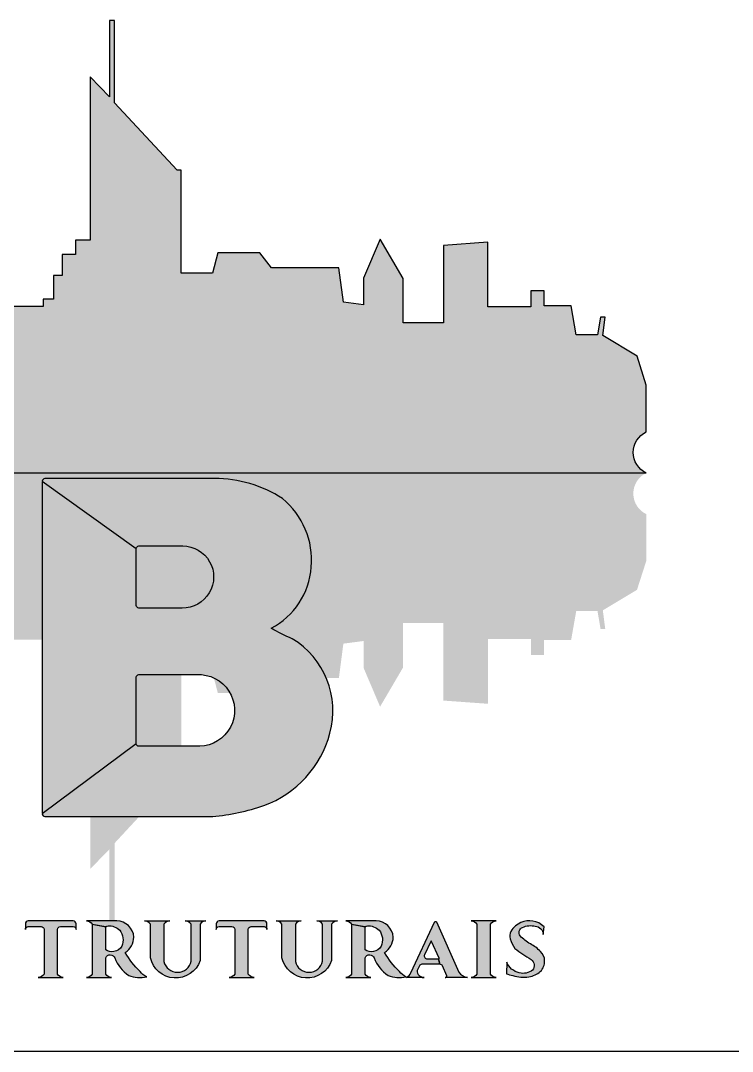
# Model space of a CAD drawing. Extents: x -1 to 122, y -1 to 61.
# Drawn here: x 108.019 to 110.03, y 7.142 to 10.054 of the extents above; entities that cross this region are included whole.
import ezdxf
from ezdxf.enums import TextEntityAlignment as Align

# ---------------------------------------------------------------- set-up
doc = ezdxf.new("R2010")
doc.units = 0
doc.header["$MEASUREMENT"] = 0
doc.layers.get('0').update_dxf_attribs({"linetype": 'CONTINUOUS'})
for name, color, linetype in [('ARQ_CAR', 7, 'CONTINUOUS'), ('ARQ_CAR-TXT', 7, 'CONTINUOUS'), ('ARQ_TXT-2', 2, 'CONTINUOUS'), ('ARQ_TXT-4', 4, 'CONTINUOUS'), ('ARQ_VISTA 0', 251, 'CONTINUOUS'), ('H7', 1, 'CONTINUOUS'), ('ver', 20, 'CONTINUOUS')]:
    doc.layers.add(name, color=color, linetype=linetype)
doc.styles.add('01-MILLEU', font='GOTHIC.TTF')

# ---------------------------------------------------------------- blocks, each defined once
blk = doc.blocks.new('SELO METROCASA - EXECUTIVO')
at = {"layer": 'ARQ_CAR', "color": 5}
blk.add_lwpolyline([(0, 59.99999999994543), (-175, 59.99999999994542)], dxfattribs=at)
at = {"layer": 'ARQ_CAR-TXT', "color": 4, "style": '01-MILLEU'}
blk.add_attdef('ASSUNTO.DO.PROJETO', (-163.5403751093654, 18.20899999997266), '', height=3.691451246442872, dxfattribs=at)
at = {"layer": 'ARQ_TXT-2', "style": '01-MILLEU'}
for tag, p, height in [('DESCRIÇÃO.DA.REVISÃO_0', (-131.2403025830235, 156.4870554480729), 2), ('MC_XXX-XX', (-33.89999999985446, 82.80000000004092), 1.5), ('RESPONSÁVEL', (-33.99999999985448, 73.46000000005034), 1.5), ('COORDENADOR', (-33.99999999985448, 63.46000000005944), 1.5), ('XXX-XX', (-33.89999999985446, 51.19999999995453), 3.65), ('DISCIPLINA', (-33.89999999985446, 41.19999999996362), 3.65), ('OBRA', (-164.0087502187439, 39.31416704031011), 3), ('ENDEREÇO', (-164.0087502187439, 34.81416704031011), 3), ('ESCALA', (-155.5087502187439, 2.699999999999996), 2)]:
    blk.add_attdef(tag, p, '', height=height, dxfattribs=at)
for tag, p in [('N_REV0', (-169.7384224560608, 157.5440678589604)), ('R_DES', (-155.8362915799234, 157.4870554480729)), ('DATA_0', (-140.1637954612883, 157.4870554480729))]:
    blk.add_attdef(tag, text='', height=2, dxfattribs=at).set_placement(p, align=Align.MIDDLE_CENTER)
blk.add_attdef('DCP', text='', height=3.237200152157276, dxfattribs=at).set_placement((-23.61815879345405, 17.17673637628295), align=Align.MIDDLE_LEFT)
blk.add_attdef('DES', text='', height=2.988184755837485, dxfattribs=at).set_placement((-19.84147915505966, 12.19339888899008), align=Align.MIDDLE)
at = {"layer": 'ARQ_TXT-4', "style": '01-MILLEU'}
blk.add_attdef('CLIENTE', (-164.5087502187439, 45.79695220924827), '', height=5, dxfattribs=at)
at = {"layer": 'ARQ_VISTA 0', "style": '01-MILLEU'}
blk.add_attdef('LOGO', (-164.5087502187439, 77.38317315033532), '', height=5, dxfattribs=at)

msp = doc.modelspace()

# ---------------------------------------------------------------- hatches: boundary and pattern name
h = msp.add_hatch(color=256)
h.set_gradient(color1=(255, 255, 255), color2=(91, 91, 91), tint=1, name='CURVED')
h.paths.add_polyline_path([(107.3400362895281, 8.181689969191432), (107.2558638305321, 8.372004620833188), (107.2558638305321, 8.14344641847537), (107.3176169792681, 8.14344641847537)], flags=17)
edge = h.paths.add_edge_path()
edge.add_line((107.7288252055354, 8.257580965202344), (107.7288252055354, 8.372004620833415))
edge.add_line((107.7288252055354, 8.372004620833188), (107.5779272620765, 8.030823076592235))
edge.add_arc((107.5711275320913, 8.033830464559735), 0.007435099881939786, 270, 336.1411279704151, ccw=False)
edge.add_line((107.5711275320913, 8.02639536467722), (107.5362302305065, 8.02639536467722))
edge.add_line((107.536230230506, 8.02639536467722), (107.536230230506, 7.642555479364766))
edge.add_line((107.536230230506, 7.642555479365221), (107.5726256083357, 7.628109623579114))
edge.add_line((107.5726256083362, 7.628109623579114), (107.5726256083362, 7.561006069211992))
edge.add_line((107.5726256083362, 7.561006069212219), (107.610940887473, 7.593069013226334))
edge.add_line((107.6109408874735, 7.593069013225652), (107.6394154333865, 7.593069013225652))
edge.add_line((107.6394154333861, 7.593069013225652), (107.6722152643828, 7.579379192917251))
edge.add_line((107.6722152643828, 7.579379192917479), (107.6722152643828, 7.623690886068736))
edge.add_line((107.6722152643828, 7.623690886068509), (107.724397239614, 7.638101214591863))
edge.add_line((107.7243972396131, 7.638101214592318), (107.7243972396131, 8.256436634984077))
edge.add_line((107.7243972396131, 8.256436634984077), (107.7288252055349, 8.257580965202344))
edge = h.paths.add_edge_path(flags=17)
edge.add_arc((108.5219187328529, 8.10543166133197), 0.1014001564731682, 28.79111662675934, 64.88071122991677)
edge.add_line((108.5649635313165, 8.19724199331062), (108.5761916775699, 8.154267781827222))
edge.add_line((108.576191677569, 8.154267781827222), (108.6107839401488, 8.154267781827222))
edge = h.paths.add_edge_path()
edge.add_line((108.0798318767669, 8.305710101771176), (108.0798318767669, 8.752322945495955))
edge.add_line((108.0798318767669, 8.752322945495955), (108.3456641983829, 8.561957909053937))
edge.add_line((108.3456641983829, 8.561957909054165), (108.3456641983829, 8.402167325369184))
edge.add_arc((108.353099298265, 8.402167325369184), 0.007435099881940207, 180, 270)
edge.add_line((108.353099298265, 8.394732225487353), (108.4753758804381, 8.394732225487353))
edge.add_arc((108.476557177063, 8.482415714229312), 0.08769144576129384, 269.2281418382186, 450.3257853274533)
edge.add_line((108.4760585638545, 8.570105742422804), (108.3530992982659, 8.570105742422804))
edge.add_arc((108.353099298265, 8.562670642540972), 0.007435099881940207, 90, 180)
edge.add_line((108.3456641983829, 8.562670642540972), (108.0798318767669, 8.75303567898299))
edge.add_arc((108.0872669766499, 8.75303567898299), 0.007435099881940207, 90, 180, ccw=False)
edge.add_line((108.0872669766499, 8.760470778864594), (108.5667006573762, 8.760470778864594))
edge.add_arc((108.5696062198384, 8.416659599697361), 0.3438234564622648, 56.65671037308363, 90.4841974699915, ccw=False)
edge.add_arc((108.6156169817836, 8.529538422051239), 0.2254746008920237, -4.873497589609713, 50.6468058414215, ccw=False)
edge.add_arc((108.6280688213814, 8.525924739742088), 0.2127759682980724, 297.7002908840801, 355.8112263864524, ccw=False)
edge.add_arc((108.9581387095667, 8.726860193423356), 0.4527803385749835, 239.3003060874027, 247.7311382111136)
edge.add_arc((108.6633929940689, 8.104172020962544), 0.2380208373245867, 22.985379362345725, 58.83885732105989, ccw=False)
edge.add_line((108.8825160550431, 8.197118258918174), (108.9182960149596, 8.197118258918174))
edge.add_line((108.9182960149591, 8.197118258918174), (108.9308995471355, 8.294140476240948))
edge.add_line((108.9308995471355, 8.294140476241175), (108.9878488865164, 8.301575034947057))
edge.add_line((108.9878488865169, 8.301575034947284), (108.9878488865169, 8.226057321926866))
edge.add_line((108.9878488865169, 8.226057321927094), (109.0346860896169, 8.116136518586693))
edge.add_line((109.0346860896165, 8.116136518586465), (109.0998136637744, 8.227181111103611))
edge.add_line((109.0998136637753, 8.227181111103839), (109.0998136637753, 8.352584903541349))
edge.add_line((109.0998136637753, 8.352584903540894), (109.2137869391821, 8.352584903540894))
edge.add_line((109.2137869391817, 8.352584903540894), (109.2137869391817, 8.133273304498736))
edge.add_line((109.2137869391817, 8.133273304498964), (109.3394403657343, 8.124253485392039))
edge.add_line((109.3394403657343, 8.124253485392039), (109.3394403657343, 8.307065447683264))
edge.add_line((109.3394403657343, 8.30706544768372), (109.4608647236718, 8.30706544768372))
edge.add_line((109.4608647236718, 8.30706544768372), (109.4608647236718, 8.261912158020088))
edge.add_line((109.4608647236718, 8.261912158019861), (109.4981398582253, 8.261912158019861))
edge.add_line((109.4981398582258, 8.261912158019861), (109.4981398582258, 8.304437306109314))
edge.add_line((109.4981398582258, 8.304437306109087), (109.5745727023845, 8.304437306109087))
edge.add_line((109.5745727023845, 8.304437306109087), (109.5890115265624, 8.386430451225571))
edge.add_line((109.5890115265624, 8.386430451225799), (109.6490463944055, 8.386430451225799))
edge.add_line((109.6490463944046, 8.386430451225799), (109.6577307146025, 8.335860211979245))
edge.add_line((109.6577307146034, 8.335860211979245), (109.6709459557682, 8.335860211979245))
edge.add_line((109.6709459557673, 8.335860211979245), (109.6641495743178, 8.38831739228089))
edge.add_line((109.6641495743187, 8.388317392281344), (109.760721532038, 8.4462446762061))
edge.add_line((109.7607215320376, 8.446244676205872), (109.7869476162604, 8.527796330762378))
edge.add_line((109.7869476162604, 8.527796330762378), (109.7869476162604, 8.660093014318356))
edge.add_arc((109.8147133675465, 8.718212024294864), 0.06441083965582263, 115.5479368449065, 244.4643475700548, ccw=False)
edge.add_line((109.7869351559797, 8.776325079861401), (106.1053726559798, 8.776325079861401))
edge.add_arc((106.0656723515116, 8.707648395280323), 0.07932591745437188, -13.735721130798993, 59.9688479829353, ccw=False)
edge.add_arc((106.011098817918, 8.739615788600524), 0.1410943101645076, 301.3760795084615, 338.8959344118896, ccw=False)
edge.add_line((106.0845600271404, 8.619153947752686), (106.1323083985457, 8.442819005062795))
edge.add_arc((106.1165118746962, 8.287612740838988), 0.1560080594711831, 38.356784728823584, 84.1885831267299, ccw=False)
edge.add_arc((106.1862951603388, 8.352377100207597), 0.06155306664482096, -63.662093375288975, 31.375701434723908, ccw=False)
edge.add_line((106.2136040527238, 8.297213666575992), (106.2130800608074, 8.254715013394382))
edge.add_line((106.2130800608069, 8.254715013394609), (106.2910054154835, 8.116493980875468))
edge.add_line((106.2910054154849, 8.11649398087524), (106.3502725320226, 8.114848504774947))
edge.add_arc((106.3564528002115, 8.041912298619529), 0.0731975811294393, -36.624065952300384, 94.84340274656921, ccw=False)
edge.add_line((106.4151987612549, 7.998245401039405), (106.5014769596682, 7.990006360588488))
edge.add_line((106.5014769596686, 7.990006360588943), (106.5284045329117, 8.063608393242696))
edge.add_line((106.5284045329117, 8.063608393242696), (106.6588902376715, 8.087655259118485))
edge.add_line((106.6588902376715, 8.087655259118257), (106.6588902376715, 8.309152031152728))
edge.add_line((106.6588902376715, 8.30915203115341), (106.6964918975813, 8.320875151975763))
edge.add_line((106.6964918975822, 8.32087515197508), (106.7240592360739, 8.28948498154886))
edge.add_line((106.7240592360726, 8.28948498154886), (106.771516977631, 8.28948498154886))
edge.add_line((106.7715169776319, 8.28948498154886), (106.7715169776319, 8.052197135002181))
edge.add_line((106.7715169776319, 8.052197135002181), (106.7951995968409, 8.052197135002181))
edge.add_line((106.7951995968405, 8.052197135002181), (106.7951995968405, 7.994536004469175))
edge.add_line((106.7951995968405, 7.994536004469175), (106.8264982528857, 7.994536004469175))
edge.add_line((106.8264982528857, 7.994536004469175), (106.8455010879133, 7.959342500981158))
edge.add_line((106.8455010879137, 7.959342500981158), (106.8628271488091, 7.959342500981158))
edge.add_line((106.8628271488086, 7.959342500981158), (106.880153209704, 7.991742871878607))
edge.add_line((106.8801532097054, 7.99174287187838), (106.9025094279599, 7.99174287187838))
edge.add_line((106.9025094279595, 7.99174287187838), (106.9025094279595, 8.052197135001954))
edge.add_line((106.9025094279595, 8.052197135002181), (106.931572495187, 8.052197135002181))
edge.add_line((106.931572495187, 8.052197135002181), (106.931572495187, 8.264827692705005))
edge.add_line((106.931572495187, 8.264827692705232), (106.959392917648, 8.25185000515534))
edge.add_line((106.9593929176475, 8.251850005155113), (106.9593929176475, 8.303059406680624))
edge.add_line((106.9593929176475, 8.303059406680624), (106.9699206166514, 8.303059406680624))
edge.add_line((106.9699206166519, 8.303059406680624), (106.9699206166519, 8.32974634778747))
edge.add_line((106.9699206166519, 8.32974634778747), (106.9917869230948, 8.32974634778747))
edge.add_line((106.9917869230943, 8.32974634778747), (106.9917869230943, 8.751469304414961))
edge.add_arc((106.9992220229764, 8.751469304415188), 0.007435099881940207, 90, 180, ccw=False)
edge.add_line((106.9992220229764, 8.758904404297247), (107.2978811510287, 8.758904404297247))
edge.add_line((107.2978811510292, 8.758904404297247), (107.485544788049, 8.33459531161838))
edge.add_arc((107.4923445180333, 8.337602699585425), 0.007435099881939786, 203.8588720295849, 336.141127970415)
edge.add_line((107.499144248019, 8.33459531161838), (107.6855423713304, 8.75604306695049))
edge.add_arc((107.6923421013156, 8.75303567898299), 0.007435099881939786, 90, 156.1411279704151, ccw=False)
edge.add_line((107.6923421013156, 8.760470778864594), (107.9766183987353, 8.760470778864594))
edge.add_arc((107.9766183987339, 8.75303567898299), 0.007435099881940207, 0, 90, ccw=False)
edge.add_line((107.9840534986164, 8.75303567898299), (107.9840534986164, 8.305710101771403))
edge.add_line((107.9840534986164, 8.305710101771176), (108.0798318767678, 8.305710101771176))
h.paths.add_polyline_path([(108.3542146201056, 7.805793288453735), (108.2155622867575, 7.805793288453735), (108.2155622867575, 7.65749970217643), (108.2696270300102, 7.713234204034272), (108.2696270300102, 7.498333623944511), (108.2843578868482, 7.498333623944511), (108.2843578868482, 7.730513646412639)])
edge = h.paths.add_edge_path()
edge.add_line((108.2155622867575, 7.914469395142071), (108.3456641983834, 8.011512117707746))
edge.add_arc((108.353099298265, 8.011512117707518), 0.007435099881940207, 180, 270)
edge.add_line((108.353099298265, 8.004077017825686), (108.4726074702338, 8.004077017825686))
edge.add_line((108.4726074702343, 8.004077017825686), (108.4726074702343, 8.206677720175541))
edge.add_line((108.4726074702343, 8.206677720175541), (108.3530992982654, 8.206677720175541))
edge.add_arc((108.353099298265, 8.199242620293482), 0.007435099881940207, 90, 180)
edge.add_line((108.3456641983829, 8.199242620293482), (108.3456641983829, 8.012224851194098))
edge.add_line((108.3456641983829, 8.012224851194553), (108.2155622867575, 7.915182128629105))
edge.add_line((108.2155622867575, 7.915182128628651), (108.2155622867575, 7.914469395141843))
h = msp.add_hatch(color=256)
edge = h.paths.add_edge_path()
edge.add_line((108.0402329514763, 7.494939400654623), (108.0768679786924, 7.494939400654623))
edge.add_arc((108.0768679786918, 7.486886151133255), 0.008053249521367434, -4.044181878271047e-09, 89.99999999595582, ccw=False)
edge.add_line((108.0849212282132, 7.486886151132687), (108.0849212282132, 7.360185215347649))
edge.add_arc((108.0672161800585, 7.372424529388418), 0.02152369713472013, 273.34979845935686, 325.3443014957837, ccw=False)
edge.add_line((108.0684738465087, 7.350937607471899), (108.1394284731263, 7.350937607471899))
edge.add_arc((108.1406861395758, 7.372424529389242), 0.02152369713549011, 214.6556985061748, 266.65020154258394, ccw=False)
edge.add_line((108.1229810914209, 7.360185215347421), (108.1229810914214, 7.486886151132687))
edge.add_arc((108.1310343409432, 7.486886151132801), 0.008053249521822181, 90.00000000080883, 180.0000000008088, ccw=False)
edge.add_line((108.1310343409431, 7.494939400654623), (108.1676693681597, 7.494939400654623))
edge.add_arc((108.1676693681596, 7.486886151132801), 0.008053249521822181, -8.088250069704372e-10, 89.99999999919117, ccw=False)
edge.add_line((108.1757226176814, 7.486886151132687), (108.1757226176814, 7.502527379480846))
edge.add_arc((108.1676693681597, 7.502527379481286), 0.008053249521708494, 359.9999999968657, 450)
edge.add_line((108.1676693681597, 7.510580629003009), (108.0402329514754, 7.510580629003009))
edge.add_arc((108.0402329514751, 7.502527379481059), 0.008053249521950079, 89.99999999838232, 180.0000000015166)
edge.add_line((108.0321797019532, 7.502527379480846), (108.0321797019537, 7.486886151132687))
edge.add_arc((108.0402329514759, 7.486886151132346), 0.008053249522276928, 89.99999999757352, 179.9999999975735, ccw=False)
h = msp.add_hatch(color=256)
edge = h.paths.add_edge_path()
edge.add_line((108.2903083547634, 7.510580629003009), (108.2046592854644, 7.510580629002781))
edge.add_arc((108.203401619014, 7.489093707085694), 0.02152369713528125, 34.65569850360481, 86.6502015404294, ccw=False)
edge.add_line((108.2211066671693, 7.501333021126577), (108.259166530377, 7.494062341359715))
edge.add_arc((108.2722648238764, 7.475919567112975), 0.02237689768410496, 107.01776355135209, 125.8276453518053, ccw=False)
edge.add_arc((108.266140438042, 7.447815315814488), 0.04950317675190786, 48.669566149871116, 90.49146809962548, ccw=False)
edge.add_arc((108.2643098037461, 7.457550762796934), 0.0440976735189825, -24.361826704739883, 38.47627495156712, ccw=False)
edge.add_arc((108.2820916388474, 7.449249529109302), 0.02447597113524231, 271.17540168582883, 336.16983829855644, ccw=False)
edge.add_arc((108.2756687071718, 7.451364700390108), 0.02747309181184231, 233.08232446750242, 284.5997571478239, ccw=False)
edge.add_line((108.259166530377, 7.429399980161172), (108.259166530377, 7.493991447421188))
edge.add_line((108.259166530377, 7.493991447421188), (108.2211066671693, 7.501076790177187))
edge.add_line((108.2211066671693, 7.501076790177187), (108.2211066671693, 7.360185215347876))
edge.add_arc((108.2034016190143, 7.372424529388873), 0.02152369713512997, 273.3497984589841, 325.34430149580214, ccw=False)
edge.add_line((108.2046592854644, 7.350937607471899), (108.2756139120824, 7.350937607471216))
edge.add_arc((108.2768715785329, 7.372424529388987), 0.02152369713597549, 214.6556985030701, 266.65020153993123, ccw=False)
edge.add_line((108.259166530377, 7.360185215347876), (108.259166530377, 7.406410088714658))
edge.add_arc((108.2719581727429, 7.401443127184486), 0.01372212888944371, 19.542839544252786, 158.7789379518911, ccw=False)
edge.add_arc((108.3816642616079, 7.442624871811923), 0.1034612886279771, 200.7121786128249, 236.2136212336623)
edge.add_arc((108.3555568108643, 7.435256581822294), 0.08466870373061618, 248.2117071131202, 283.3209701309112)
edge.add_arc((108.3937441496049, 7.394898831615869), 0.0459964870108197, 215.2901498066168, 246.0399279739704, ccw=False)
edge.add_arc((108.512432137352, 7.534631492932327), 0.2281797658803586, 209.7042529028118, 226.788900413569, ccw=False)
edge.add_arc((108.2831104098005, 7.467923918275481), 0.0558403870255343, 303.876863154667, 357.1471711071362)
edge.add_arc((108.2904197932137, 7.462018210320515), 0.04856254654380712, 3.69129873512087, 90.1314790705018)
h = msp.add_hatch(color=256)
edge = h.paths.add_edge_path()
edge.add_arc((108.4413191587095, 7.489093707085679), 0.02152369713529544, 93.34979845956842, 145.3443014963642)
edge.add_line((108.4236141105543, 7.501333021126577), (108.4236141105547, 7.396434485635147))
edge.add_arc((108.4620447395869, 7.404916994240189), 0.03935563746203893, 192.4469034688028, 348.5834064074969)
edge.add_line((108.5006216820538, 7.39712689090674), (108.5006216820547, 7.501333021126577))
edge.add_arc((108.4829166338995, 7.489093707085679), 0.02152369713526044, 34.65569850363584, 86.6502015404316)
edge.add_line((108.4841743003498, 7.510580629002781), (108.5424111548886, 7.510580629002781))
edge.add_arc((108.5436688213387, 7.48909370708521), 0.02152369713575031, 93.34979845889123, 145.3443014956815)
edge.add_line((108.5259637731832, 7.501333021126577), (108.5259637731823, 7.39861902248753))
edge.add_arc((108.456909327313, 7.422566937418871), 0.07308911768440234, 192.5055539860472, 340.8735777182344, ccw=False)
edge.add_line((108.3855542473461, 7.406740640100672), (108.3855542473465, 7.501333021126577))
edge.add_arc((108.3678491991911, 7.48909370708521), 0.02152369713571415, 34.65569850431854, 86.65020154110877)
edge.add_line((108.3691068656412, 7.510580629002781), (108.4400614922592, 7.510580629002781))
h = msp.add_hatch(color=256)
edge = h.paths.add_edge_path()
edge.add_line((108.5794879991726, 7.494939400654623), (108.6161230263887, 7.494939400654623))
edge.add_arc((108.6161230263881, 7.486886151133255), 0.008053249521367434, -4.044181878271047e-09, 89.99999999595582, ccw=False)
edge.add_line((108.6241762759095, 7.486886151132687), (108.6241762759095, 7.360185215347649))
edge.add_arc((108.6064712277546, 7.372424529388873), 0.02152369713516575, 273.34979845868196, 325.3443014951322, ccw=False)
edge.add_line((108.6077288942046, 7.350937607471899), (108.6786835208226, 7.350937607471899))
edge.add_arc((108.6799411872721, 7.372424529389242), 0.02152369713549011, 214.6556985061748, 266.65020154258394, ccw=False)
edge.add_line((108.6622361391173, 7.360185215347421), (108.6622361391177, 7.486886151132687))
edge.add_arc((108.6702893886395, 7.486886151132801), 0.008053249521822181, 90.00000000080883, 180.0000000008088, ccw=False)
edge.add_line((108.6702893886394, 7.494939400654623), (108.706924415856, 7.494939400654623))
edge.add_arc((108.7069244158559, 7.486886151132801), 0.008053249521822181, -8.088250069704372e-10, 89.99999999919117, ccw=False)
edge.add_line((108.7149776653777, 7.486886151132687), (108.7149776653777, 7.502527379480846))
edge.add_arc((108.706924415856, 7.502527379481286), 0.008053249521708494, 359.9999999968657, 450)
edge.add_line((108.706924415856, 7.510580629003009), (108.5794879991717, 7.510580629003009))
edge.add_arc((108.5794879991714, 7.502527379481059), 0.008053249521950079, 89.99999999838232, 180.0000000015166)
edge.add_line((108.5714347496495, 7.502527379480846), (108.5714347496495, 7.486886151132687))
edge.add_arc((108.579487999172, 7.486886151132119), 0.008053249522504302, 89.99999999595582, 179.9999999959558, ccw=False)
h = msp.add_hatch(color=256)
edge = h.paths.add_edge_path()
edge.add_arc((108.8128996017412, 7.489093707085679), 0.02152369713529544, 93.34979845956842, 145.3443014963642)
edge.add_line((108.795194553586, 7.501333021126577), (108.7951945535864, 7.396434485635147))
edge.add_arc((108.8336251826188, 7.404916994240232), 0.03935563746227014, 192.446903468792, 348.5834064075016)
edge.add_line((108.8722021250859, 7.39712689090674), (108.8722021250868, 7.501333021126577))
edge.add_arc((108.8544970769314, 7.48909370708521), 0.02152369713571415, 34.65569850431854, 86.65020154110877)
edge.add_line((108.8557547433815, 7.510580629002781), (108.9139915979203, 7.510580629002781))
edge.add_arc((108.9152492643706, 7.489093707085679), 0.02152369713529544, 93.34979845956842, 145.3443014963642)
edge.add_line((108.8975442162154, 7.501333021126577), (108.8975442162145, 7.39861902248753))
edge.add_arc((108.8284897703449, 7.422566937418942), 0.07308911768464044, 192.505553986063, 340.87357771824026, ccw=False)
edge.add_line((108.7571346903777, 7.406740640100672), (108.7571346903782, 7.501333021126577))
edge.add_arc((108.739429642223, 7.489093707085679), 0.02152369713526044, 34.65569850363584, 86.6502015404316)
edge.add_line((108.7406873086733, 7.510580629002781), (108.8116419352909, 7.510580629002781))
h = msp.add_hatch(color=256)
edge = h.paths.add_edge_path()
edge.add_line((109.0233727051026, 7.510580629003009), (108.9377236358036, 7.510580629002781))
edge.add_arc((108.9364659693532, 7.489093707085694), 0.02152369713528125, 34.65569850360481, 86.6502015404294, ccw=False)
edge.add_line((108.9541710175085, 7.501333021126577), (108.9922308807162, 7.494062341359715))
edge.add_arc((109.0053291742156, 7.475919567112975), 0.02237689768410496, 107.01776355135209, 125.8276453518053, ccw=False)
edge.add_arc((108.9992047883811, 7.447815315814488), 0.04950317675190786, 48.669566149871116, 90.49146809962548, ccw=False)
edge.add_arc((108.9973741540855, 7.457550762796565), 0.04409767351903438, -24.361826704180714, 38.47627495212669, ccw=False)
edge.add_arc((109.0151559891869, 7.449249529109657), 0.02447597113559383, 271.17540168527967, 336.16983829801075, ccw=False)
edge.add_arc((109.008733057511, 7.451364700390108), 0.02747309181184231, 233.08232446750242, 284.5997571478239, ccw=False)
edge.add_line((108.9922308807162, 7.429399980161172), (108.9922308807162, 7.493991447421188))
edge.add_line((108.9922308807162, 7.493991447421188), (108.9541710175085, 7.501076790177187))
edge.add_line((108.9541710175085, 7.501076790177187), (108.9541710175085, 7.360185215347876))
edge.add_arc((108.9364659693535, 7.372424529388873), 0.02152369713512997, 273.3497984589841, 325.34430149580214, ccw=False)
edge.add_line((108.9377236358036, 7.350937607471899), (109.0086782624216, 7.350937607471216))
edge.add_arc((109.0099359288721, 7.372424529388987), 0.02152369713597549, 214.6556985030701, 266.65020153993123, ccw=False)
edge.add_line((108.9922308807162, 7.360185215347876), (108.9922308807162, 7.406410088714658))
edge.add_arc((109.0050225230823, 7.4014431271844), 0.01372212888968653, 19.54283954427069, 158.7789379519028, ccw=False)
edge.add_arc((109.1147286119473, 7.442624871811212), 0.1034612886275131, 200.7121786125013, 236.2136212333389)
edge.add_arc((109.0886211612035, 7.435256581822294), 0.08466870373061618, 248.2117071131202, 283.3209701309112)
edge.add_arc((109.1268084999441, 7.394898831615869), 0.0459964870108197, 215.2901498066168, 246.0399279739704, ccw=False)
edge.add_arc((109.2454964876912, 7.534631492932327), 0.2281797658803586, 209.7042529028118, 226.788900413569, ccw=False)
edge.add_arc((109.0161747601399, 7.467923918275936), 0.0558403870257851, 303.8768631542133, 357.1471711066819)
edge.add_arc((109.0234841435531, 7.462018210320274), 0.04856254654404957, 3.691298735388037, 90.13147907076939)
h = msp.add_hatch(color=256)
edge = h.paths.add_edge_path()
edge.add_arc((109.1530136508606, 7.380375431678424), 0.008053249521708494, 90.00000000161768, 155.0124622436107)
edge.add_line((109.1457141880059, 7.383777294387521), (109.1397428115683, 7.370964360938153))
edge.add_arc((109.1585737787883, 7.369802631446269), 0.01886676818790526, 176.4697541079002, 270.7790980298797)
edge.add_line((109.15883031791, 7.350937607472353), (109.1097483547805, 7.350937607473035))
edge.add_arc((109.0918243160325, 7.37884800382573), 0.03317018826603273, 302.7085509487893, 334.2607495467616)
edge.add_line((109.1217033493262, 7.364442978347135), (109.1884191743624, 7.507596811493151))
edge.add_arc((109.1913396562459, 7.50611761902848), 0.003273717272372972, 35.89354121598052, 153.1382795879245, ccw=False)
edge.add_line((109.1939917199315, 7.508036937393619), (109.2568637237531, 7.366139072774551))
edge.add_arc((109.2903899160006, 7.392864882907993), 0.04287510342730121, 218.5605250876765, 257.930114888472)
edge.add_line((109.2814245343383, 7.350937607471216), (109.2189858438936, 7.350937607471899))
edge.add_arc((109.2188419577875, 7.355341158693371), 0.004405901334762321, 271.871474664506, 365.9349002355127)
edge.add_line((109.2232242435756, 7.355796721908284), (109.2108884518247, 7.38363777041058))
edge.add_arc((109.2035255737285, 7.380375431678011), 0.008053249522082856, 23.89713974229318, 89.99999999919116)
edge.add_line((109.2035255737286, 7.388428681200132), (109.2000841721528, 7.40335423075657))
edge.add_arc((109.2000841721529, 7.404700057552752), 0.001345826796182337, 269.99999999516, 383.8971397383315)
edge.add_line((109.2013146268422, 7.405245246531642), (109.1802922560295, 7.452691317060037))
edge.add_arc((109.1790618013401, 7.452146128081104), 0.001345826796261404, 23.8971397380303, 155.0124622423455)
edge.add_line((109.1778419443516, 7.452714633748194), (109.1601764533847, 7.414809342987603))
edge.add_arc((109.1674759162394, 7.411407480278193), 0.008053249521818141, 155.0124622415946, 270.0000000016177)
edge.add_line((109.1674759162396, 7.403354230756342), (109.2000126653938, 7.403354230756342))
edge.add_line((109.2000126653938, 7.403354230756342), (109.2033137789657, 7.388428681200132))
edge.add_line((109.2033137789657, 7.388428681200132), (109.1530136508603, 7.388428681200132))
h = msp.add_hatch(color=256)
edge = h.paths.add_edge_path()
edge.add_arc((109.3641988463892, 7.372424529389384), 0.02152369713563198, 214.6556985064859, 266.6502015426061, ccw=False)
edge.add_line((109.3464937982343, 7.360185215347421), (109.3464937982343, 7.501333021127031))
edge.add_arc((109.3641988463895, 7.489093707085182), 0.02152369713580186, 93.34979845828258, 145.3443014942793, ccw=False)
edge.add_line((109.3629411799397, 7.510580629002781), (109.2919865533217, 7.510580629002781))
edge.add_arc((109.2907288868714, 7.489093707085694), 0.02152369713527461, 34.65569850427471, 86.65020154073147, ccw=False)
edge.add_line((109.3084339350266, 7.501333021126804), (109.3084339350266, 7.360185215347649))
edge.add_arc((109.2907288868717, 7.372424529388873), 0.02152369713516575, 273.34979845868196, 325.3443014951322, ccw=False)
edge.add_line((109.2919865533217, 7.350937607471899), (109.3629411799397, 7.350937607471899))
h = msp.add_hatch(color=256)
edge = h.paths.add_edge_path()
edge.add_line((109.4958791980288, 7.472727260163758), (109.4980439708683, 7.493809246303265))
edge.add_arc((109.1500981640339, 7.049970451831022), 0.5639673394551917, 51.90545741660456, 53.7998681606691)
edge.add_arc((109.4567336709586, 7.452285383223078), 0.05903891168631634, 63.38628239164039, 131.4851206111991)
edge.add_arc((109.4354061939122, 7.467844408033734), 0.03373530265540806, 121.8087769260182, 193.1985737774331)
edge.add_arc((109.5078650727225, 7.493903139908447), 0.1105828393860964, 197.7764633610029, 213.3353108120224)
edge.add_arc((109.6584295970199, 7.741616637813557), 0.3926676846593841, 231.7769635890085, 239.922171582291)
edge.add_arc((109.449472120225, 7.384953697343015), 0.02079664085060931, -38.712236674121016, 54.21108590954651, ccw=False)
edge.add_arc((109.4396421095639, 7.403880877168014), 0.04121590710825205, 253.8125356197262, 309.2141784595346, ccw=False)
edge.add_arc((109.4379588584511, 7.412008058337996), 0.04870659061162703, 200.8696015593324, 258.3842193008579, ccw=False)
edge.add_line((109.3924477313602, 7.394656710265728), (109.3915483288778, 7.361672292372752))
edge.add_arc((109.4574332620596, 7.559951882276884), 0.208939273936041, 251.6192309193975, 256.8096045761042)
edge.add_arc((109.4391100025283, 7.442562527802544), 0.09090718661605272, 251.1614880014035, 280.326085745388)
edge.add_arc((109.448156139126, 7.410925346247645), 0.05825044063865836, 277.1487196683918, 312.4295212039684)
edge.add_arc((109.4627144291968, 7.395110944174995), 0.03675555759540577, 312.3112323808069, 364.5404329523981)
edge.add_arc((109.4699171611758, 7.400550787549598), 0.02954601180209101, 355.0874483459567, 412.5658796805045)
edge.add_arc((109.4173208783565, 7.361074791155978), 0.09454732600404436, 41.73356031189762, 63.49005313534063)
edge.add_arc((109.5156345230485, 7.547034081965656), 0.1158490243650985, 222.6376608944004, 241.0297257927743, ccw=False)
edge.add_arc((109.4438458208524, 7.477812788328045), 0.01631220399906531, 114.49888019732981, 214.5461645920514, ccw=False)
edge.add_arc((109.4608672475401, 7.435482650301573), 0.06192411819757466, 78.39844071815469, 112.58852344857749, ccw=False)
edge.add_arc((109.4704046201648, 7.470713452340412), 0.02559482696772676, 5.006828761119891, 83.45846445024091, ccw=False)
edge.add_arc((109.4953177190174, 7.472896058073509), 0.0005863031763045626, -16.73239881107378, 5.0068287942501115, ccw=False)
at = {"layer": 'H7'}
h = msp.add_hatch(color=256, dxfattribs=at)
edge = h.paths.add_edge_path()
edge.add_line((106.1053726559798, 8.776325079862538), (109.7869351559797, 8.776325079862538))
edge.add_arc((109.8147133675467, 8.834438135429089), 0.06441083965562512, 115.5356524297174, 244.45206315481352, ccw=False)
edge.add_line((109.7869476162604, 8.892557145405583), (109.7869476162604, 9.024853828961561))
edge.add_line((109.7869476162604, 9.024853828961561), (109.7607215320376, 9.10640548351784))
edge.add_line((109.7607215320376, 9.10640548351784), (109.6641495743187, 9.164332767442595))
edge.add_line((109.6641495743187, 9.164332767442595), (109.6709459557673, 9.216789947744466))
edge.add_line((109.6709459557673, 9.216789947744466), (109.6577307146034, 9.216789947744466))
edge.add_line((109.6577307146034, 9.216789947744466), (109.6490463944046, 9.166219708497913))
edge.add_line((109.6490463944046, 9.166219708497913), (109.5890115265624, 9.166219708497913))
edge.add_line((109.5890115265624, 9.166219708497913), (109.5745727023845, 9.248212853614625))
edge.add_line((109.5745727023845, 9.248212853614625), (109.4981398582258, 9.248212853614625))
edge.add_line((109.4981398582258, 9.248212853614625), (109.4981398582258, 9.290738001704078))
edge.add_line((109.4981398582258, 9.290738001704078), (109.4608647236718, 9.290738001704078))
edge.add_line((109.4608647236718, 9.290738001704078), (109.4608647236718, 9.245584712040674))
edge.add_line((109.4608647236718, 9.245584712040674), (109.3394403657343, 9.245584712040674))
edge.add_line((109.3394403657343, 9.245584712040674), (109.3394403657343, 9.4283966743319))
edge.add_line((109.3394403657343, 9.4283966743319), (109.2137869391817, 9.419376855224748))
edge.add_line((109.2137869391817, 9.419376855224748), (109.2137869391817, 9.20006525618259))
edge.add_line((109.2137869391817, 9.20006525618259), (109.0998136637753, 9.20006525618259))
edge.add_line((109.0998136637753, 9.20006525618259), (109.0998136637753, 9.325469048619873))
edge.add_line((109.0998136637753, 9.325469048619873), (109.0346860896165, 9.436513641137246))
edge.add_line((109.0346860896165, 9.436513641137246), (108.9878488865169, 9.326592837797072))
edge.add_line((108.9878488865169, 9.326592837797072), (108.9878488865169, 9.251075124776428))
edge.add_line((108.9878488865169, 9.251075124776428), (108.9308995471355, 9.258509683482309))
edge.add_line((108.9308995471355, 9.258509683482309), (108.9182960149591, 9.355531900805538))
edge.add_line((108.9182960149591, 9.355531900805538), (108.7276469611888, 9.355531900805538))
edge.add_line((108.7276469611888, 9.355531900805538), (108.6948372279825, 9.398382377896716))
edge.add_line((108.6948372279825, 9.398382377896716), (108.576191677569, 9.398382377896716))
edge.add_line((108.576191677569, 9.398382377896716), (108.561119607098, 9.340696066253024))
edge.add_line((108.561119607098, 9.340696066253024), (108.4726074702343, 9.340696066253024))
edge.add_line((108.4726074702343, 9.340696066253024), (108.4726074702343, 9.63187893452163))
edge.add_line((108.4726074702343, 9.63187893452163), (108.4609099077028, 9.63187893452163))
edge.add_line((108.4609099077028, 9.63187893452163), (108.2843578868482, 9.822136513310845))
edge.add_line((108.2843578868482, 9.822136513310845), (108.2843578868482, 10.0543165357792))
edge.add_line((108.2843578868482, 10.0543165357792), (108.2696270300102, 10.0543165357792))
edge.add_line((108.2696270300102, 10.0543165357792), (108.2696270300102, 9.839415955689894))
edge.add_line((108.2696270300102, 9.839415955689894), (108.2155622867575, 9.895150457547281))
edge.add_line((108.2155622867575, 9.895150457547281), (108.2155622867575, 9.43441851798638))
edge.add_line((108.2155622867575, 9.43441851798638), (108.1741281417207, 9.43441851798638))
edge.add_line((108.1741281417207, 9.43441851798638), (108.1741281417207, 9.393913880322081))
edge.add_line((108.1741281417207, 9.393913880322081), (108.1364979304407, 9.393913880322081))
edge.add_line((108.1364979304407, 9.393913880322081), (108.1364979304407, 9.334314242198609))
edge.add_line((108.1364979304407, 9.334314242198609), (108.1116041059794, 9.334314242198609))
edge.add_line((108.1116041059794, 9.334314242198609), (108.1116041059794, 9.267770967544031))
edge.add_line((108.1116041059794, 9.267770967544031), (108.0826578023051, 9.267770967544031))
edge.add_line((108.0826578023051, 9.267770967544031), (108.0826578023051, 9.246940057952308))
edge.add_line((108.0826578023051, 9.246940057952308), (107.9292424588456, 9.246940057952308))
edge.add_line((107.9292424588456, 9.246940057952308), (107.9292424588456, 9.52063546597173))
edge.add_line((107.9292424588456, 9.52063546597173), (107.9043321307021, 9.571066223761811))
edge.add_line((107.9043321307021, 9.571066223761811), (107.8439181732746, 9.571066223761811))
edge.add_line((107.8439181732746, 9.571066223761811), (107.8282872055983, 9.52014613130131))
edge.add_line((107.8282872055983, 9.52014613130131), (107.8282872055983, 9.28521939707229))
edge.add_line((107.8282872055983, 9.28521939707229), (107.7243972396131, 9.29621352474009))
edge.add_line((107.7243972396131, 9.29621352474009), (107.7243972396131, 9.914548945131394))
edge.add_line((107.7243972396131, 9.914548945131394), (107.6722152643828, 9.928959273655202))
edge.add_line((107.6722152643828, 9.928959273655202), (107.6722152643828, 9.97327096680646))
edge.add_line((107.6722152643828, 9.97327096680646), (107.6394154333861, 9.959581146497833))
edge.add_line((107.6394154333861, 9.959581146497833), (107.6109408874735, 9.959581146497833))
edge.add_line((107.6109408874735, 9.959581146497833), (107.5726256083362, 9.991644090511947))
edge.add_line((107.5726256083362, 9.991644090511947), (107.5726256083362, 9.924540536145052))
edge.add_line((107.5726256083362, 9.924540536145052), (107.536230230506, 9.910094680358945))
edge.add_line((107.536230230506, 9.910094680358945), (107.536230230506, 9.239606168947596))
edge.add_line((107.536230230506, 9.239606168947596), (107.4936639049228, 9.248349433769356))
edge.add_line((107.4936639049228, 9.248349433769356), (107.4636237371791, 9.297501812259263))
edge.add_line((107.4636237371791, 9.297501812259263), (107.4180071464288, 9.297501812259263))
edge.add_line((107.4180071464288, 9.297501812259263), (107.4062606504803, 9.262543095257335))
edge.add_line((107.4062606504803, 9.262543095257335), (107.3456145687591, 9.262543095257335))
edge.add_line((107.3456145687591, 9.262543095257335), (107.3456145687591, 9.361444589819705))
edge.add_line((107.3456145687591, 9.361444589819705), (107.3176169792681, 9.409203741248568))
edge.add_line((107.3176169792681, 9.409203741248568), (107.209730922078, 9.409203741248568))
edge.add_line((107.209730922078, 9.409203741248568), (107.1842140836069, 9.357841391846243))
edge.add_line((107.1842140836069, 9.357841391846243), (107.1689209463092, 9.261710914291136))
edge.add_line((107.1689209463092, 9.261710914291136), (107.109736183147, 9.261710914291136))
edge.add_line((107.109736183147, 9.261710914291136), (107.0753594252969, 9.222903811936241))
edge.add_line((107.0753594252969, 9.222903811936241), (106.9699206166519, 9.222903811936241))
edge.add_line((106.9699206166519, 9.222903811936241), (106.9699206166519, 9.23520998495382))
edge.add_line((106.9699206166519, 9.23520998495382), (106.9699206166519, 9.249590753043087))
edge.add_line((106.9699206166519, 9.249590753043087), (106.9593929176475, 9.249590753043087))
edge.add_line((106.9593929176475, 9.249590753043087), (106.9593929176475, 9.300800154568826))
edge.add_line((106.9593929176475, 9.300800154568826), (106.931572495187, 9.287822467018934))
edge.add_line((106.931572495187, 9.287822467018934), (106.931572495187, 9.500453024721757))
edge.add_line((106.931572495187, 9.500453024721757), (106.9025094279595, 9.500453024721757))
edge.add_line((106.9025094279595, 9.500453024721757), (106.9025094279595, 9.56090728784556))
edge.add_line((106.9025094279595, 9.56090728784556), (106.8801532097054, 9.56090728784556))
edge.add_line((106.8801532097054, 9.56090728784556), (106.8628271488086, 9.593307658742553))
edge.add_line((106.8628271488086, 9.593307658742553), (106.8455010879137, 9.593307658742553))
edge.add_line((106.8455010879137, 9.593307658742553), (106.8264982528857, 9.558114155254536))
edge.add_line((106.8264982528857, 9.558114155254536), (106.7951995968405, 9.558114155254536))
edge.add_line((106.7951995968405, 9.558114155254536), (106.7951995968405, 9.500453024721757))
edge.add_line((106.7951995968405, 9.500453024721757), (106.7715169776319, 9.500453024721757))
edge.add_line((106.7715169776319, 9.500453024721757), (106.7715169776319, 9.263165178174852))
edge.add_line((106.7715169776319, 9.263165178174852), (106.7240592360726, 9.263165178174852))
edge.add_line((106.7240592360726, 9.263165178174852), (106.6964918975822, 9.231775007748631))
edge.add_line((106.6964918975822, 9.231775007748631), (106.6588902376715, 9.243498128570756))
edge.add_line((106.6588902376715, 9.243498128570756), (106.6588902376715, 9.464994900605227))
edge.add_line((106.6588902376715, 9.464994900605227), (106.5284045329117, 9.489041766481016))
edge.add_line((106.5284045329117, 9.489041766481016), (106.5014769596686, 9.562643799134769))
edge.add_line((106.5014769596686, 9.562643799134769), (106.4151987612549, 9.554404758684079))
edge.add_arc((106.3564528002115, 9.510737861103841), 0.07319758112933493, -94.84340274642119, 36.624065952462615, ccw=False)
edge.add_line((106.3502725320222, 9.437801654948764), (106.2910054154849, 9.43615617884847))
edge.add_line((106.2910054154849, 9.43615617884847), (106.2130800608069, 9.29793514632933))
edge.add_line((106.2130800608069, 9.29793514632933), (106.2136040527238, 9.25543649314772))
edge.add_arc((106.1862951603382, 9.200273059515986), 0.06155306664472267, -31.37570143467019, 63.662093375340305, ccw=False)
edge.add_arc((106.1165118746964, 9.265037418883956), 0.1560080594706702, 275.81141687343876, 321.64321527134973, ccw=False)
edge.add_line((106.1323083985461, 9.109831154660917), (106.0845600271404, 8.933496211970798))
edge.add_arc((106.0110988179186, 8.813034371122974), 0.1410943101644367, 21.104065588331025, 58.62392049175071, ccw=False)
edge.add_arc((106.0656723515117, 8.845001764444142), 0.07932591745438569, -59.968847983258115, 13.735721130439003, ccw=False)
at = {"layer": 'ver'}
h = msp.add_hatch(color=256, dxfattribs=at)
edge = h.paths.add_edge_path()
edge.add_line((107.2978811510292, 8.758904404297475), (107.485544788049, 8.334595311618607))
edge.add_arc((107.492344518034, 8.337602699585908), 0.00743509988196812, 203.8588720296155, 336.1411279703846)
edge.add_line((107.499144248019, 8.334595311618607), (107.6855423713299, 8.756043066950944))
edge.add_arc((107.6923421013152, 8.753035678983075), 0.007435099882405986, 89.99999999649572, 156.1411279670872, ccw=False)
edge.add_line((107.6923421013156, 8.760470778865503), (107.9766183987339, 8.760470778865503))
edge.add_arc((107.976618398734, 8.753035678983103), 0.007435099882400209, 8.761276149016339e-10, 90.00000000087613, ccw=False)
edge.add_line((107.9840534986164, 8.753035678983217), (107.9840534986164, 7.813228388336476))
edge.add_arc((107.9766183987342, 7.813228388336817), 0.007435099882172835, 269.99999999737173, 359.99999999737173, ccw=False)
edge.add_line((107.9766183987339, 7.805793288454645), (107.736260305417, 7.805793288454645))
edge.add_arc((107.7362603054171, 7.813228388336363), 0.007435099881718088, 179.9999999991239, 269.99999999912393, ccw=False)
edge.add_line((107.7288252055354, 7.813228388336476), (107.7288252055354, 8.37200462083387))
edge.add_line((107.7288252055354, 8.37200462083387), (107.5779272620761, 8.03082307659269))
edge.add_arc((107.5711275320911, 8.033830464559749), 0.007435099881870402, 270.00000000175214, 336.14112797208713, ccw=False)
edge.add_line((107.5711275320913, 8.026395364677903), (107.4135615039758, 8.026395364677903))
edge.add_arc((107.4135615039758, 8.033830464560104), 0.007435099882201257, 203.858872029708, 270, ccw=False)
edge.add_line((107.4067617739906, 8.03082307659269), (107.2558638305321, 8.37200462083387))
edge.add_line((107.2558638305321, 8.37200462083387), (107.2558638305321, 7.813228388336476))
edge.add_arc((107.24842873065, 7.813228388336817), 0.007435099882172835, 269.99999999737173, 359.99999999737173, ccw=False)
edge.add_line((107.2484287306496, 7.805793288454645), (106.9992220229764, 7.805793288454645))
edge.add_arc((106.9992220229763, 7.81322838833659), 0.007435099881945462, 180.0000000008761, 270.00000000087607, ccw=False)
edge.add_line((106.9917869230943, 7.813228388336476), (106.9917869230943, 8.751469304415643))
edge.add_arc((106.9992220229763, 8.75146930441553), 0.007435099881945462, 89.99999999912387, 179.9999999991239, ccw=False)
edge.add_line((106.9992220229764, 8.758904404297475), (107.2978811510292, 8.758904404297475))
edge = h.paths.add_edge_path()
edge.add_arc((108.3530992982648, 8.402167325369867), 0.007435099881831775, 180.0000000017522, 270.00000000175214, ccw=False)
edge.add_line((108.3456641983829, 8.40216732536964), (108.3456641983829, 8.561957909054847))
edge.add_line((108.3456641983829, 8.561957909054847), (108.0798318767669, 8.752322945496637))
edge.add_line((108.0798318767669, 8.752322945496637), (108.0798318767669, 7.813941121823284))
edge.add_line((108.0798318767669, 7.813941121823284), (108.3456641983829, 8.01222485119478))
edge.add_line((108.3456641983829, 8.01222485119478), (108.3456641983829, 8.19924262029371))
edge.add_arc((108.353099298265, 8.19924262029371), 0.007435099882059149, 90, 180, ccw=False)
edge.add_line((108.353099298265, 8.206677720175769), (108.5163305935024, 8.206677720175769))
edge.add_arc((108.5219187328536, 8.105431661332325), 0.1014001564729473, -88.28326944358082, 93.15915774342642, ccw=False)
edge.add_line((108.5249564906648, 8.004077017826368), (108.353099298265, 8.004077017826368))
edge.add_arc((108.3530992982649, 8.011512117708314), 0.007435099881945462, 180.0000000008761, 270.00000000087607, ccw=False)
edge.add_line((108.3456641983829, 8.0115121177082), (108.0798318767669, 7.813228388336476))
edge.add_arc((108.0872669766493, 7.813228388337045), 0.007435099882400209, 180.0000000043804, 270.0000000043804)
edge.add_line((108.0872669766499, 7.805793288454645), (108.5616584523281, 7.805793288454645))
edge.add_arc((108.5020948677777, 8.439957925829113), 0.6369557346478457, 275.3657348184397, 288.7159492846432)
edge.add_arc((108.6029010054037, 8.118366252371352), 0.3001223684845918, 290.1890913575166, 345.1201697176018)
edge.add_arc((108.6633929940685, 8.1041720209627), 0.2380208373247189, 344.6831080823126, 418.8388573208547)
edge.add_arc((108.9581387095701, 8.726860193420315), 0.4527803385731099, 239.3003060867827, 247.7311382106449, ccw=False)
edge.add_arc((108.6280688213821, 8.52592473974314), 0.2127759682980059, 297.700290883895, 355.8112263927911)
edge.add_arc((108.6156169817841, 8.529538422051608), 0.2254746008918935, 355.1265024166179, 410.6468058421306)
edge.add_arc((108.5696062198375, 8.416659599696992), 0.3438234564634611, 56.6567103735108, 90.48419747001009)
edge.add_line((108.5667006573753, 8.760470778865503), (108.0872669766499, 8.760470778865503))
edge.add_arc((108.0872669766495, 8.753035678982876), 0.007435099882627583, 89.99999999737175, 179.9999999973717)
edge.add_line((108.0798318767669, 8.753035678983217), (108.3456641983829, 8.5626706425412))
edge.add_arc((108.3530992982651, 8.562670642541313), 0.007435099882172835, 90.00000000087613, 180.0000000008761, ccw=False)
edge.add_line((108.353099298265, 8.570105742423486), (108.4770557902711, 8.570105742423486))
edge.add_arc((108.4765571770628, 8.48241571423008), 0.08769144576121418, -90.77185816191343, 89.67421467241002, ccw=False)
edge.add_line((108.475375880439, 8.394732225488035), (108.353099298265, 8.394732225488035))

# ---------------------------------------------------------------- linework, layer by layer
msp.add_lwpolyline([(106.1053726559798, 8.776325079862538), (109.7869351559797, 8.776325079862538, -0.6304432032189471), (109.7869476162604, 8.892557145405583), (109.7869476162604, 9.024853828961561), (109.7607215320376, 9.10640548351784), (109.6641495743187, 9.164332767442595), (109.6709459557673, 9.216789947744466), (109.6577307146034, 9.216789947744466), (109.6490463944046, 9.166219708497913), (109.5890115265624, 9.166219708497913), (109.5745727023845, 9.248212853614625), (109.4981398582258, 9.248212853614625), (109.4981398582258, 9.290738001704078), (109.4608647236718, 9.290738001704078), (109.4608647236718, 9.245584712040674), (109.3394403657343, 9.245584712040674), (109.3394403657343, 9.4283966743319), (109.2137869391817, 9.419376855224748), (109.2137869391817, 9.20006525618259), (109.0998136637753, 9.20006525618259), (109.0998136637753, 9.325469048619873), (109.0346860896165, 9.436513641137246), (108.9878488865169, 9.326592837797072), (108.9878488865169, 9.251075124776428), (108.9308995471355, 9.258509683482309), (108.9182960149591, 9.355531900805538), (108.7276469611888, 9.355531900805538), (108.6948372279825, 9.398382377896716), (108.576191677569, 9.398382377896716), (108.561119607098, 9.340696066253024), (108.4726074702343, 9.340696066253024), (108.4726074702343, 9.63187893452163), (108.4609099077028, 9.63187893452163), (108.2843578868482, 9.822136513310845), (108.2843578868482, 10.0543165357792), (108.2696270300102, 10.0543165357792), (108.2696270300102, 9.839415955689894), (108.2155622867575, 9.895150457547281), (108.2155622867575, 9.43441851798638), (108.1741281417207, 9.43441851798638), (108.1741281417207, 9.393913880322081), (108.1364979304407, 9.393913880322081), (108.1364979304407, 9.334314242198609), (108.1116041059794, 9.334314242198609), (108.1116041059794, 9.267770967544031), (108.0826578023051, 9.267770967544031), (108.0826578023051, 9.246940057952308), (107.9292424588456, 9.246940057952308)], format="xyb")
msp.add_lwpolyline([(108.2155622867575, 7.914469395142298), (108.2155622867575, 7.915182128629333)])
for points in [[(108.0402329514763, 7.494939400654623), (108.0768679786924, 7.494939400654623, -0.414213562373095), (108.0849212282132, 7.486886151132687), (108.0849212282132, 7.360185215347649, -0.2308429278323638), (108.0684738465087, 7.350937607471899), (108.1394284731263, 7.350937607471899, -0.230842927832263), (108.1229810914209, 7.360185215347421), (108.1229810914214, 7.486886151132687, -0.414213562373095), (108.1310343409431, 7.494939400654623), (108.1676693681597, 7.494939400654623, -0.414213562373095), (108.1757226176814, 7.486886151132687), (108.1757226176814, 7.502527379480846, 0.4142135623886002), (108.1676693681597, 7.510580629003009), (108.0402329514754, 7.510580629003009, 0.4142135623885453), (108.0321797019532, 7.502527379480846), (108.0321797019537, 7.486886151132687, -0.414213562373095)], [(108.2903083547634, 7.510580629003009), (108.2046592854644, 7.510580629002781, -0.2308429278338194), (108.2211066671693, 7.501333021126577), (108.259166530377, 7.494062341359715, -0.08225837484403582), (108.2657158180427, 7.497316671415994, -0.1845353673800663), (108.2988323668823, 7.484987917246592, -0.2812667167393965), (108.3044809626189, 7.439360578504186, -0.2914470826029983), (108.2825937191073, 7.424778708149908, -0.2286514397146725), (108.259166530377, 7.429399980161172), (108.259166530377, 7.493991447421188), (108.2211066671693, 7.501076790177187), (108.2211066671693, 7.360185215347876, -0.2308429278338106), (108.2046592854644, 7.350937607471899), (108.2756139120824, 7.350937607471216, -0.2308429278339464), (108.259166530377, 7.360185215347876), (108.259166530377, 7.406410088714658, -0.6952517248741932), (108.2848897923353, 7.406033338070067, 0.1561552674605314), (108.3241296412297, 7.356636467346554, 0.1544028008450052), (108.3750649800139, 7.352865922595349, -0.134982171296168), (108.3562001186096, 7.368325865015315, -0.07468423106021474), (108.3142363939477, 7.421563138148024, 0.2367139255428499), (108.3388815922389, 7.46514470389365, 0.3961308256170448)], [(108.4400614922592, 7.510580629002781, 0.2308429278336417), (108.4236141105543, 7.501333021126577), (108.4236141105547, 7.396434485635147, 0.8107706846395148), (108.5006216820538, 7.39712689090674), (108.5006216820547, 7.501333021126577, 0.2308429278336417), (108.4841743003498, 7.510580629002781), (108.5424111548886, 7.510580629002781, 0.2308429278336417), (108.5259637731832, 7.501333021126577), (108.5259637731823, 7.39861902248753, -0.756074756036587), (108.3855542473461, 7.406740640100672), (108.3855542473465, 7.501333021126577, 0.2308429278336417), (108.3691068656412, 7.510580629002781)], [(108.5794879991726, 7.494939400654623), (108.6161230263887, 7.494939400654623, -0.414213562373095), (108.6241762759095, 7.486886151132687), (108.6241762759095, 7.360185215347649, -0.2308429278323638), (108.6077288942046, 7.350937607471899), (108.6786835208226, 7.350937607471899, -0.230842927832263), (108.6622361391173, 7.360185215347421), (108.6622361391177, 7.486886151132687, -0.414213562373095), (108.6702893886394, 7.494939400654623), (108.706924415856, 7.494939400654623, -0.414213562373095), (108.7149776653777, 7.486886151132687), (108.7149776653777, 7.502527379480846, 0.4142135623886002), (108.706924415856, 7.510580629003009), (108.5794879991717, 7.510580629003009, 0.4142135623885453), (108.5714347496495, 7.502527379480846), (108.5714347496495, 7.486886151132687, -0.414213562373095)], [(108.8116419352909, 7.510580629002781, 0.2308429278336417), (108.795194553586, 7.501333021126577), (108.7951945535864, 7.396434485635147, 0.8107706846395148), (108.8722021250859, 7.39712689090674), (108.8722021250868, 7.501333021126577, 0.2308429278336417), (108.8557547433815, 7.510580629002781), (108.9139915979203, 7.510580629002781, 0.2308429278336417), (108.8975442162154, 7.501333021126577), (108.8975442162145, 7.39861902248753, -0.756074756036587), (108.7571346903777, 7.406740640100672), (108.7571346903782, 7.501333021126577, 0.2308429278336417), (108.7406873086733, 7.510580629002781)], [(109.0233727051026, 7.510580629003009), (108.9377236358036, 7.510580629002781, -0.2308429278338194), (108.9541710175085, 7.501333021126577), (108.9922308807162, 7.494062341359715, -0.08225837484403582), (108.9987801683818, 7.497316671415994, -0.1845353673800663), (109.0318967172215, 7.484987917246592, -0.2812667167393965), (109.0375453129585, 7.439360578504186, -0.2914470826029983), (109.0156580694465, 7.424778708149908, -0.2286514397146725), (108.9922308807162, 7.429399980161172), (108.9922308807162, 7.493991447421188), (108.9541710175085, 7.501076790177187), (108.9541710175085, 7.360185215347876, -0.2308429278338106), (108.9377236358036, 7.350937607471899), (109.0086782624216, 7.350937607471216, -0.2308429278339464), (108.9922308807162, 7.360185215347876), (108.9922308807162, 7.406410088714658, -0.6952517248741932), (109.017954142675, 7.406033338070067, 0.1561552674605314), (109.0571939915689, 7.356636467346554, 0.1544028008450052), (109.1081293303531, 7.352865922595349, -0.134982171296168), (109.0892644689488, 7.368325865015315, -0.07468423106021474), (109.0473007442869, 7.421563138148024, 0.2367139255428499), (109.0719459425785, 7.46514470389365, 0.3961308256170448)], [(109.1530136508603, 7.388428681200132, 0.2915324169847965), (109.1457141880059, 7.383777294387521), (109.1397428115683, 7.370964360938153, 0.4364182753945399), (109.15883031791, 7.350937607472353), (109.1097483547805, 7.350937607473035, 0.1385488840065527), (109.1217033493262, 7.364442978347135), (109.1884191743624, 7.507596811493151, -0.5614305380621217), (109.1939917199315, 7.508036937393619), (109.2568637237531, 7.366139072774551, 0.1734921430481456), (109.2814245343383, 7.350937607471216), (109.2189858438936, 7.350937607471899, 0.4351414829771634), (109.2232242435756, 7.355796721908284), (109.2108884518247, 7.38363777041058, 0.2967017523477975), (109.2035255737286, 7.388428681200132), (109.2000841721528, 7.40335423075657, 0.5423747182877778), (109.2013146268422, 7.405245246531642), (109.1802922560295, 7.452691317060037, 0.6439332203099591), (109.1778419443516, 7.452714633748194), (109.1601764533847, 7.414809342987603, 0.5485480454910027), (109.1674759162396, 7.403354230756342), (109.2000126653938, 7.403354230756342), (109.2033137789657, 7.388428681200132)], [(109.3629411799397, 7.350937607471899, -0.2308429278305726), (109.3464937982343, 7.360185215347421), (109.3464937982343, 7.501333021127031, -0.230842927830562), (109.3629411799397, 7.510580629002781), (109.2919865533217, 7.510580629002781, -0.2308429278324742), (109.3084339350266, 7.501333021126804), (109.3084339350266, 7.360185215347649, -0.2308429278325163), (109.2919865533217, 7.350937607471899)], [(109.4958791980288, 7.472727260163758), (109.4980439708683, 7.493809246303265, 0.008266114480362807), (109.4831815182651, 7.505068945682972, 0.3062023174626656), (109.4176247888112, 7.496513071725751, 0.3219786310648445), (109.4025620232177, 7.460141739882822, 0.06799276650570034), (109.4154765555762, 7.433133688156651, 0.03555514564524183), (109.4616340110769, 7.401823453760237, -0.4292376381715276), (109.4656996737025, 7.371947284355421, -0.2465566743632692), (109.4281518978145, 7.364298986956548, -0.2563592880002394), (109.3924477313602, 7.394656710265728), (109.3915483288778, 7.361672292372752, 0.02265115014740607), (109.4097558971315, 7.356525018105906, 0.127945951142398), (109.4554051286254, 7.353127716660985, 0.1551692114257021), (109.4874567084352, 7.367930240868411, 0.2319218150799284), (109.4993546374821, 7.398020609269899, 0.2561910250823609), (109.4878766694486, 7.424011880363189, 0.09521680593711683), (109.4595223772175, 7.44568111685566, -0.08042324216446885), (109.4304099550599, 7.468562625642328, -0.466558861592544), (109.4370815501869, 7.492656394415228, -0.1502990240110441), (109.473320471311, 7.496141644954143, -0.35633787380087), (109.4959017850387, 7.472947227374554, -0.09514078976423775)]]:
    msp.add_lwpolyline(points, format="xyb", close=True)
msp.add_lwpolyline([(108.353099298265, 8.394732225488035, -0.414213562373095), (108.3456641983829, 8.40216732536964), (108.3456641983829, 8.561957909054847), (108.0798318767669, 8.752322945496637), (108.0798318767669, 7.813941121823284), (108.3456641983829, 8.01222485119478), (108.3456641983829, 8.19924262029371, -0.414213562373095), (108.353099298265, 8.206677720175769), (108.5163305935024, 8.206677720175769, -1.012667445137587), (108.5249564906648, 8.004077017826368), (108.353099298265, 8.004077017826368, -0.414213562373095), (108.3456641983829, 8.0115121177082), (108.0798318767669, 7.813228388336476, 0.414213562373095), (108.0872669766499, 7.805793288454645), (108.5616584523281, 7.805793288454645, 0.05831727549343689), (108.7064790905851, 7.836683778058607, 0.2443797325346483), (108.892959231663, 8.041297053309101, 0.3353511579349334), (108.7865561128546, 8.307850112989392, -0.03680304745854649), (108.7269769942017, 8.337534755841027, 0.2591340710972854), (108.8402764242564, 8.51038299056517, 0.2471059734068917), (108.7585902104342, 8.70388707142046, 0.1486815455552665), (108.5667006573753, 8.760470778865503), (108.0872669766499, 8.760470778865503, 0.414213562373095), (108.0798318767669, 8.753035678983217), (108.3456641983829, 8.5626706425412, -0.414213562373095), (108.353099298265, 8.570105742423486), (108.4770557902711, 8.570105742423486, -1.003900316176104), (108.475375880439, 8.394732225488035)], format="xyb", close=True, dxfattribs=at)

# ---------------------------------------------------------------- block references
at = {"xscale": 0.1006544394922334, "yscale": 0.1006544394922334, "zscale": 0.1006544394922334}
msp.add_blockref('SELO METROCASA - EXECUTIVO', (118.7863312228505, 1.102936935503969), dxfattribs=at)

doc.saveas('drawing.dxf')
